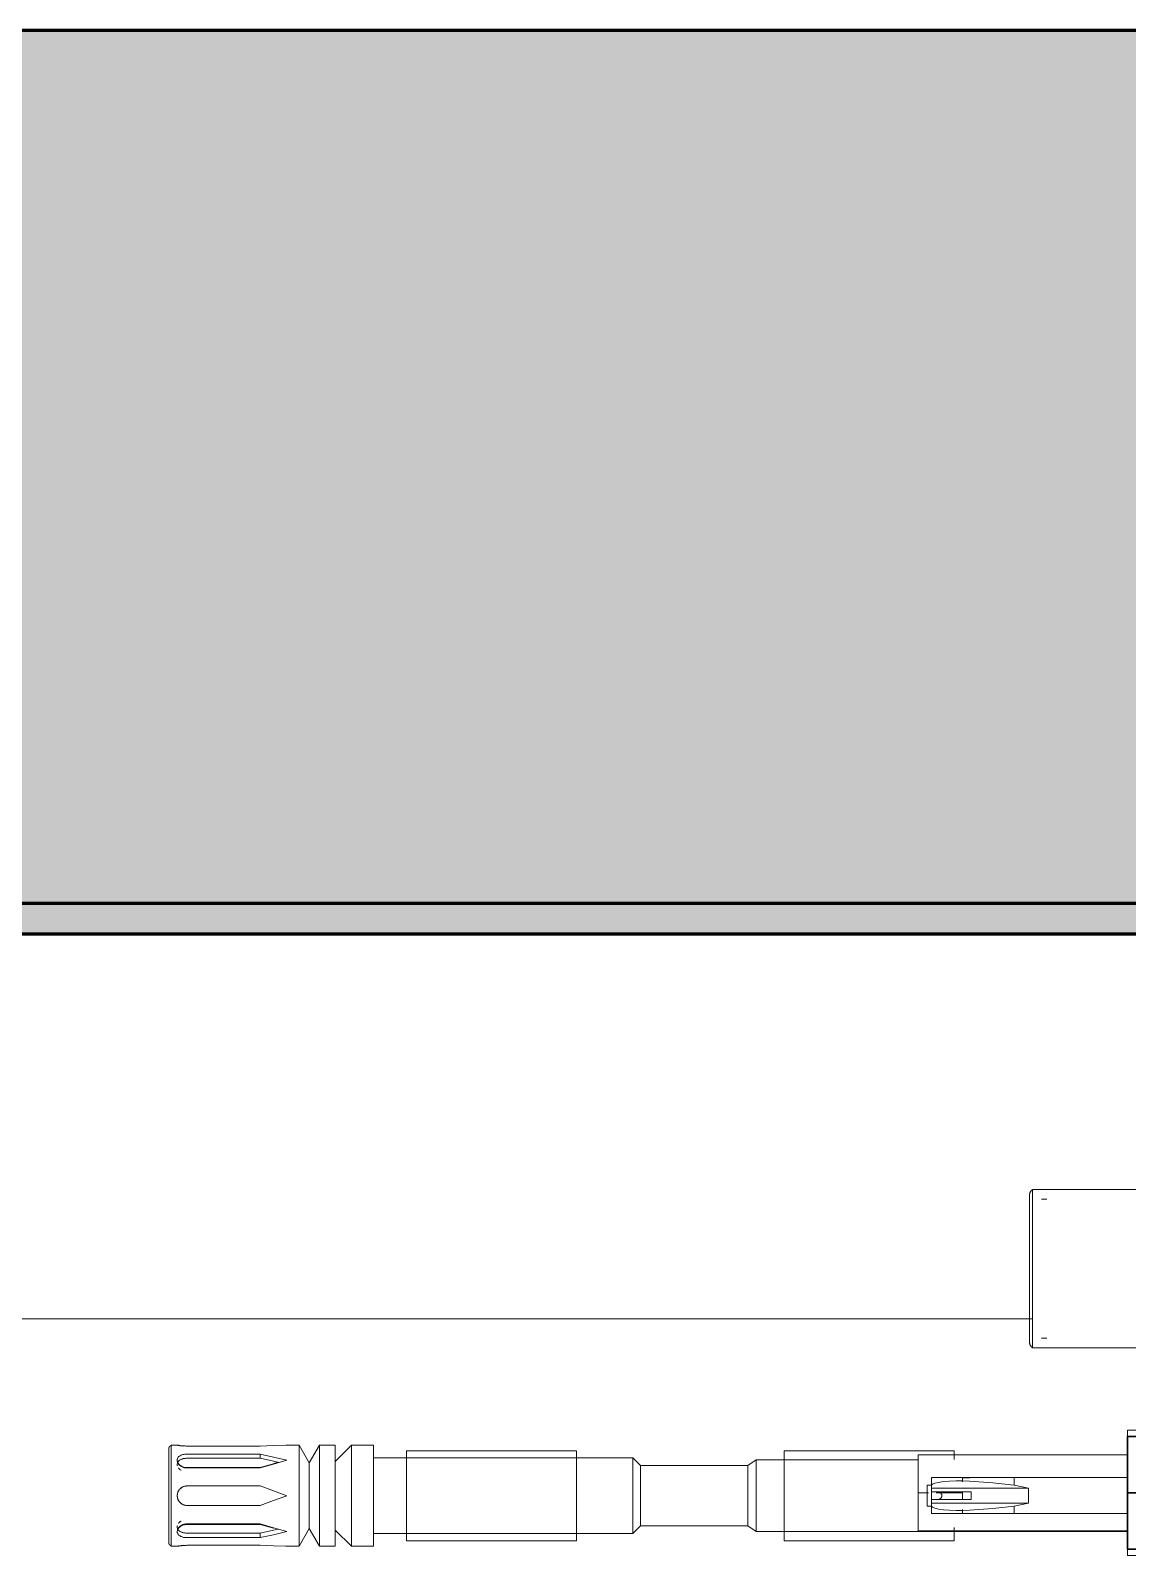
# Model space of a CAD drawing. Header units: inches. Extents: x -10318 to -7858, y -1627 to -453.
# Drawn here: x -8721.82 to -8712.71, y -573.27 to -560.61 of the extents above; entities that cross this region are included whole.
import ezdxf

# ---------------------------------------------------------------- set-up
doc = ezdxf.new("R2010")
doc.units = ezdxf.units.IN
doc.header["$MEASUREMENT"] = 0
for name, color, linetype, lineweight in [('A-FLOR', 192, 'Continuous', 18), ('A-GENM', 13, 'Continuous', 9), ('A-WALL-PATT', 111, 'Continuous', 60), ('I-WALL', 2, 'Continuous', 18), ('S-FNDN', 32, 'Continuous', 18)]:
    doc.layers.add(name, color=color, linetype=linetype, lineweight=lineweight)

# ---------------------------------------------------------------- blocks, each defined once
blk = doc.blocks.new('M4_Assault_Rifle_14308 - M4_Assault_Rifle_14308-V7-4-Lower')
at = {"layer": 'A-GENM'}
for p, q in [((14.835, 0.42), (14.652, 0.42)), ((14.652, 0), (14.652, 0.42)), ((14.969, 0.285), (14.835, 0.42)), ((14.835, 0), (14.835, 0.42)), ((15.1, 0.42), (14.969, 0.42)), ((14.969, 0), (14.969, 0.42)), ((15.185, 0.272), (15.1, 0.42)), ((15.1, 0), (15.1, 0.42)), ((15.27, 0.42), (15.185, 0.272)), ((15.38, 0.42), (15.27, 0.42)), ((15.27, 0.42), (15.27, 0)), ((16.201, 0.411), (15.593, 0.411)), ((16.331, 0.42), (16.281, 0.42)), ((16.331, 0.42), (16.331, 0)), ((11.475, 0.297), (8.39, 0.297)), ((11.241, 0.374), (9.829, 0.374)), ((9.829, 0.264), (9.829, 0.374)), ((11.241, 0), (11.241, 0.374)), ((11.543, 0.25), (11.475, 0.297)), ((11.475, 0), (11.475, 0.297)), ((12.499, 0.314), (12.435, 0.25)), ((14.652, 0.314), (12.499, 0.314)), ((12.499, 0), (12.499, 0.314)), ((14.378, 0.374), (12.966, 0.374)), ((12.966, 0), (12.966, 0.374)), ((14.378, 0), (14.378, 0.374)), ((15.185, 0), (15.185, 0.272)), ((15.483, 0.27), (15.593, 0.238)), ((15.593, 0.348), (16.201, 0.348)), ((15.593, 0.348), (15.593, 0.31)), ((16.201, 0.31), (15.593, 0.31)), ((16.331, 0), (16.331, 0.361)), ((8.39, 0.148), (9.332, 0.148)), ((9.703, 0.148), (9.332, 0.148)), ((9.332, 0.148), (9.332, 0.088)), ((10.017, 0.148), (9.703, 0.148)), ((9.759, 0.148), (9.703, 0.148)), ((9.703, 0.148), (9.759, 0.148)), ((9.759, 0.148), (9.759, 0.115)), ((9.759, 0.115), (9.759, 0.148)), ((10.017, 0.087), (10.017, 0.148)), ((12.435, 0.25), (11.543, 0.25)), ((11.543, 0), (11.543, 0.25)), ((12.435, 0), (12.435, 0.25)), ((15.593, 0.238), (16.201, 0.238)), ((16.201, 0.234), (15.593, 0.234)), ((16.331, 0.225), (16.331, 0.139)), ((9.213, 0.062), (9.332, 0.088)), ((9.213, -0.062), (9.213, 0.062)), ((9.213, 0.062), (10.017, 0.062)), ((9.962, 0.031), (9.687, 0.031)), ((9.687, 0.031), (10.017, 0.031)), ((9.687, 0), (9.687, 0.031)), ((9.687, -0.031), (9.687, 0.031)), ((9.687, -0.031), (9.687, 0)), ((9.759, 0.031), (9.759, -0.031)), ((9.759, -0.031), (9.759, 0.031)), ((9.962, 0.031), (10.017, 0.031)), ((10.017, 0.087), (10.017, 0.062)), ((10.055, 0.087), (10.017, 0.087)), ((10.017, 0.087), (10.017, -0.087)), ((10.017, 0.062), (10.017, 0.031)), ((10.017, -0.031), (10.017, 0.031)), ((10.055, 0), (10.055, 0.087)), ((10.055, -0.087), (10.055, 0)), ((11.241, -0.374), (11.241, 0)), ((11.475, -0.297), (11.475, 0)), ((11.543, -0.25), (11.543, 0)), ((12.435, -0.25), (12.435, 0)), ((12.499, -0.314), (12.499, 0)), ((12.966, -0.374), (12.966, 0)), ((14.378, -0.374), (14.378, 0)), ((14.652, -0.42), (14.652, 0)), ((14.835, -0.42), (14.835, 0)), ((14.969, -0.42), (14.969, 0)), ((15.1, -0.42), (15.1, 0)), ((15.185, -0.272), (15.185, 0)), ((15.27, 0), (15.27, -0.42)), ((15.593, 0.081), (16.201, 0.081)), ((16.331, 0.055), (16.331, 0)), ((16.331, 0.055), (16.331, 0)), ((16.331, 0.055), (16.331, 0)), ((16.331, 0), (16.331, 0.055)), ((16.331, 0.046), (16.331, 0)), ((16.331, 0.046), (16.331, 0)), ((16.331, 0), (16.331, -0.055)), ((16.331, 0), (16.331, -0.42)), ((16.331, 0), (16.331, -0.046)), ((16.331, 0), (16.331, -0.046)), ((16.331, 0), (16.331, -0.055)), ((16.331, 0), (16.331, -0.055)), ((16.331, -0.361), (16.331, 0)), ((16.331, -0.055), (16.331, 0)), ((9.332, -0.088), (9.213, -0.062)), ((10.017, -0.062), (9.213, -0.062)), ((9.332, -0.088), (9.332, -0.15)), ((9.687, -0.031), (9.962, -0.031)), ((10.017, -0.031), (9.687, -0.031)), ((9.759, -0.115), (9.759, -0.15)), ((9.759, -0.148), (9.759, -0.115)), ((10.017, -0.031), (9.962, -0.031)), ((10.017, -0.031), (10.017, -0.062)), ((10.017, -0.062), (10.017, -0.087)), ((10.017, -0.15), (10.017, -0.087)), ((10.017, -0.087), (10.055, -0.087)), ((16.201, -0.081), (15.593, -0.081)), ((9.332, -0.15), (8.39, -0.15)), ((9.332, -0.15), (9.703, -0.15)), ((9.703, -0.148), (9.759, -0.148)), ((9.703, -0.15), (10.017, -0.15)), ((9.703, -0.15), (9.759, -0.15)), ((11.475, -0.297), (11.543, -0.25)), ((11.543, -0.25), (12.435, -0.25)), ((12.435, -0.25), (12.499, -0.314)), ((15.593, -0.234), (15.482, -0.266)), ((15.593, -0.231), (16.201, -0.231)), ((16.201, -0.234), (15.593, -0.234)), ((16.331, -0.139), (16.331, -0.225)), ((16.331, -0.229), (16.331, -0.318)), ((16.331, -0.229), (16.331, -0.318)), ((16.331, -0.25), (16.331, -0.318)), ((16.331, -0.25), (16.331, -0.318)), ((9.829, -0.374), (9.829, -0.302)), ((9.829, -0.374), (11.241, -0.374)), ((10.128, -0.297), (11.475, -0.297)), ((12.499, -0.314), (14.652, -0.314)), ((12.966, -0.374), (14.378, -0.374)), ((14.835, -0.42), (14.969, -0.285)), ((15.1, -0.42), (15.185, -0.272)), ((15.185, -0.272), (15.27, -0.42)), ((15.478, -0.268), (15.442, -0.278)), ((15.593, -0.311), (16.201, -0.311)), ((15.593, -0.346), (15.593, -0.311)), ((16.201, -0.346), (15.593, -0.346)), ((16.331, -0.332), (16.331, -0.255)), ((16.331, -0.256), (16.331, -0.333)), ((14.652, -0.42), (14.835, -0.42)), ((14.969, -0.42), (15.1, -0.42)), ((15.27, -0.42), (15.38, -0.42)), ((15.593, -0.411), (16.201, -0.411)), ((16.281, -0.42), (16.331, -0.42)), ((9.18, -1.229), (8.284, -1.229)), ((9.18, -1.229), (9.18, -1.885)), ((9.104, -1.308), (9.059, -1.308)), ((9.18, -1.885), (9.18, -2.542)), ((9.059, -2.462), (9.104, -2.462)), ((8.284, -2.542), (9.18, -2.542))]:
    blk.add_line(p, q, dxfattribs=at)
at = {"layer": 'A-GENM', "flags": 128}
for points in [[(15.593, 0.411), (15.483, 0.417), (15.371, 0.42)], [(16.331, 0.417), (16.331, 0.416), (16.332, 0.416), (16.333, 0.416), (16.334, 0.416), (16.335, 0.415), (16.336, 0.415), (16.337, 0.414), (16.338, 0.414), (16.339, 0.413), (16.34, 0.413), (16.341, 0.412), (16.341, 0.412), (16.342, 0.411), (16.343, 0.41), (16.344, 0.41), (16.344, 0.409), (16.345, 0.408), (16.345, 0.407), (16.346, 0.406), (16.347, 0.406), (16.347, 0.405), (16.348, 0.404), (16.348, 0.403), (16.349, 0.402), (16.349, 0.401), (16.349, 0.4), (16.35, 0.399), (16.35, 0.398), (16.35, 0.397), (16.35, 0.396), (16.35, 0.395), (16.35, 0.394), (16.351, 0.393), (16.351, 0.392), (16.351, 0.392)], [(16.351, 0.392), (16.351, 0.392), (16.351, 0.391), (16.351, 0.389), (16.351, 0.387), (16.351, 0.384), (16.351, 0.381), (16.351, 0.377), (16.351, 0.372), (16.351, 0.367), (16.351, 0.361), (16.351, 0.355), (16.351, 0.348), (16.351, 0.34), (16.351, 0.332), (16.351, 0.324), (16.351, 0.314), (16.351, 0.305), (16.351, 0.295), (16.351, 0.284), (16.351, 0.273), (16.351, 0.262), (16.351, 0.25), (16.351, 0.238), (16.351, 0.225), (16.351, 0.212), (16.351, 0.198), (16.351, 0.185), (16.351, 0.171), (16.351, 0.157), (16.351, 0.142), (16.351, 0.127), (16.351, 0.112), (16.351, 0.097), (16.351, 0.082), (16.351, 0.067), (16.351, 0.051), (16.351, 0.036), (16.351, 0.02), (16.351, 0.004), (16.351, 0)], [(16.351, 0), (16.351, 0.016), (16.351, 0.031), (16.351, 0.047), (16.351, 0.062), (16.351, 0.078), (16.351, 0.093), (16.351, 0.108), (16.351, 0.123), (16.351, 0.138), (16.351, 0.153), (16.351, 0.167), (16.351, 0.181), (16.351, 0.195), (16.351, 0.208), (16.351, 0.221), (16.351, 0.234), (16.351, 0.247), (16.351, 0.259), (16.351, 0.27), (16.351, 0.281), (16.351, 0.292), (16.351, 0.302), (16.351, 0.312), (16.351, 0.321), (16.351, 0.33), (16.351, 0.338), (16.351, 0.346), (16.351, 0.353), (16.351, 0.359), (16.351, 0.365), (16.351, 0.371), (16.351, 0.376), (16.351, 0.38), (16.351, 0.383), (16.351, 0.386), (16.351, 0.389), (16.351, 0.39), (16.351, 0.392), (16.351, 0.392)], [(15.371, 0.297), (15.482, 0.324), (15.593, 0.348)], [(15.593, 0.234), (15.483, 0.267), (15.371, 0.297)], [(15.593, 0.31), (15.483, 0.287), (15.444, 0.278)], [(9.332, 0.088), (9.508, 0.107), (9.703, 0.121)], [(9.703, 0.121), (9.757, 0.123), (9.813, 0.123), (9.868, 0.121), (9.917, 0.117), (9.959, 0.111), (9.99, 0.104), (10.01, 0.095), (10.017, 0.087)], [(15.371, 0), (15.483, 0.041), (15.593, 0.081)], [(15.593, -0.081), (15.483, -0.041), (15.371, 0)], [(16.351, -0.392), (16.351, -0.392), (16.351, -0.391), (16.351, -0.389), (16.351, -0.387), (16.351, -0.384), (16.351, -0.381), (16.351, -0.377), (16.351, -0.372), (16.351, -0.367), (16.351, -0.361), (16.351, -0.355), (16.351, -0.348), (16.351, -0.34), (16.351, -0.332), (16.351, -0.324), (16.351, -0.314), (16.351, -0.305), (16.351, -0.295), (16.351, -0.284), (16.351, -0.273), (16.351, -0.262), (16.351, -0.25), (16.351, -0.238), (16.351, -0.225), (16.351, -0.212), (16.351, -0.198), (16.351, -0.185), (16.351, -0.171), (16.351, -0.157), (16.351, -0.142), (16.351, -0.127), (16.351, -0.112), (16.351, -0.097), (16.351, -0.082), (16.351, -0.067), (16.351, -0.051), (16.351, -0.036), (16.351, -0.02), (16.351, -0.004), (16.351, 0)], [(16.351, 0), (16.351, -0.016), (16.351, -0.031), (16.351, -0.047), (16.351, -0.062), (16.351, -0.078), (16.351, -0.093), (16.351, -0.108), (16.351, -0.123), (16.351, -0.138), (16.351, -0.153), (16.351, -0.167), (16.351, -0.181), (16.351, -0.195), (16.351, -0.208), (16.351, -0.221), (16.351, -0.234), (16.351, -0.247), (16.351, -0.259), (16.351, -0.27), (16.351, -0.281), (16.351, -0.292), (16.351, -0.302), (16.351, -0.312), (16.351, -0.321), (16.351, -0.33), (16.351, -0.338), (16.351, -0.346), (16.351, -0.353), (16.351, -0.359), (16.351, -0.365), (16.351, -0.371), (16.351, -0.376), (16.351, -0.38), (16.351, -0.383), (16.351, -0.386), (16.351, -0.389), (16.351, -0.39), (16.351, -0.392), (16.351, -0.392)], [(9.703, -0.121), (9.508, -0.107), (9.332, -0.088)], [(10.017, -0.087), (10.01, -0.095), (9.99, -0.104), (9.959, -0.111), (9.917, -0.117), (9.868, -0.121), (9.813, -0.123), (9.757, -0.123), (9.703, -0.121)], [(15.371, -0.294), (15.483, -0.263), (15.593, -0.231)], [(15.593, -0.346), (15.483, -0.321), (15.371, -0.294)], [(15.437, -0.276), (15.483, -0.287), (15.593, -0.311)], [(15.371, -0.42), (15.483, -0.417), (15.593, -0.411)], [(16.351, -0.392), (16.351, -0.393), (16.35, -0.394), (16.35, -0.395), (16.35, -0.396), (16.35, -0.397), (16.35, -0.398), (16.35, -0.399), (16.349, -0.4), (16.349, -0.401), (16.349, -0.402), (16.348, -0.403), (16.348, -0.404), (16.347, -0.405), (16.347, -0.405), (16.346, -0.406), (16.346, -0.407), (16.345, -0.408), (16.344, -0.409), (16.344, -0.409), (16.343, -0.41), (16.342, -0.411), (16.341, -0.411), (16.341, -0.412), (16.34, -0.413), (16.339, -0.413), (16.338, -0.414), (16.337, -0.414), (16.336, -0.415), (16.335, -0.415), (16.335, -0.416), (16.334, -0.416), (16.333, -0.416), (16.332, -0.416), (16.331, -0.417), (16.331, -0.417)], [(9.18, -1.229), (9.182, -1.23), (9.184, -1.232), (9.185, -1.233), (9.187, -1.235), (9.189, -1.237), (9.19, -1.238), (9.192, -1.24), (9.193, -1.242), (9.194, -1.244), (9.196, -1.246), (9.197, -1.248), (9.198, -1.25), (9.199, -1.252), (9.2, -1.255), (9.201, -1.257), (9.201, -1.259), (9.202, -1.261), (9.202, -1.264), (9.203, -1.266), (9.203, -1.268), (9.203, -1.271), (9.204, -1.273), (9.204, -1.275), (9.204, -1.276)], [(9.204, -1.276), (9.204, -1.276), (9.204, -1.278), (9.204, -1.28), (9.204, -1.284), (9.204, -1.288), (9.204, -1.293), (9.204, -1.3), (9.204, -1.307), (9.204, -1.315), (9.204, -1.324), (9.204, -1.334), (9.204, -1.345), (9.204, -1.356), (9.204, -1.369), (9.204, -1.382), (9.204, -1.396), (9.204, -1.411), (9.204, -1.427), (9.204, -1.444), (9.204, -1.461), (9.204, -1.478), (9.204, -1.497), (9.204, -1.516), (9.204, -1.536), (9.204, -1.556), (9.204, -1.577), (9.204, -1.598), (9.204, -1.62), (9.204, -1.642), (9.204, -1.664), (9.204, -1.687), (9.204, -1.71), (9.204, -1.734), (9.204, -1.758), (9.204, -1.782), (9.204, -1.806), (9.204, -1.83), (9.204, -1.854), (9.204, -1.879), (9.204, -1.885)], [(9.204, -1.885), (9.204, -1.861), (9.204, -1.836), (9.204, -1.812), (9.204, -1.788), (9.204, -1.764), (9.204, -1.74), (9.204, -1.717), (9.204, -1.693), (9.204, -1.671), (9.204, -1.648), (9.204, -1.626), (9.204, -1.604), (9.204, -1.582), (9.204, -1.561), (9.204, -1.541), (9.204, -1.521), (9.204, -1.502), (9.204, -1.483), (9.204, -1.465), (9.204, -1.448), (9.204, -1.431), (9.204, -1.416), (9.204, -1.4), (9.204, -1.386), (9.204, -1.372), (9.204, -1.36), (9.204, -1.348), (9.204, -1.337), (9.204, -1.327), (9.204, -1.317), (9.204, -1.309), (9.204, -1.301), (9.204, -1.295), (9.204, -1.289), (9.204, -1.285), (9.204, -1.281), (9.204, -1.278), (9.204, -1.277), (9.204, -1.276)], [(9.204, -2.494), (9.204, -2.494), (9.204, -2.493), (9.204, -2.49), (9.204, -2.487), (9.204, -2.482), (9.204, -2.477), (9.204, -2.471), (9.204, -2.464), (9.204, -2.455), (9.204, -2.446), (9.204, -2.436), (9.204, -2.426), (9.204, -2.414), (9.204, -2.401), (9.204, -2.388), (9.204, -2.374), (9.204, -2.359), (9.204, -2.343), (9.204, -2.327), (9.204, -2.31), (9.204, -2.292), (9.204, -2.273), (9.204, -2.254), (9.204, -2.235), (9.204, -2.214), (9.204, -2.194), (9.204, -2.172), (9.204, -2.151), (9.204, -2.128), (9.204, -2.106), (9.204, -2.083), (9.204, -2.06), (9.204, -2.036), (9.204, -2.013), (9.204, -1.989), (9.204, -1.965), (9.204, -1.94), (9.204, -1.916), (9.204, -1.892), (9.204, -1.885)], [(9.204, -1.885), (9.204, -1.91), (9.204, -1.934), (9.204, -1.958), (9.204, -1.982), (9.204, -2.006), (9.204, -2.03), (9.204, -2.054), (9.204, -2.077), (9.204, -2.1), (9.204, -2.122), (9.204, -2.145), (9.204, -2.167), (9.204, -2.188), (9.204, -2.209), (9.204, -2.229), (9.204, -2.249), (9.204, -2.268), (9.204, -2.287), (9.204, -2.305), (9.204, -2.322), (9.204, -2.339), (9.204, -2.355), (9.204, -2.37), (9.204, -2.384), (9.204, -2.398), (9.204, -2.411), (9.204, -2.423), (9.204, -2.434), (9.204, -2.444), (9.204, -2.453), (9.204, -2.461), (9.204, -2.469), (9.204, -2.475), (9.204, -2.481), (9.204, -2.486), (9.204, -2.489), (9.204, -2.492), (9.204, -2.494), (9.204, -2.494)], [(9.204, -2.494), (9.204, -2.497), (9.203, -2.499), (9.203, -2.502), (9.203, -2.504), (9.203, -2.506), (9.202, -2.508), (9.201, -2.511), (9.201, -2.513), (9.2, -2.515), (9.199, -2.517), (9.198, -2.52), (9.197, -2.522), (9.196, -2.524), (9.195, -2.526), (9.193, -2.528), (9.192, -2.53), (9.191, -2.532), (9.189, -2.533), (9.187, -2.535), (9.186, -2.537), (9.184, -2.538), (9.182, -2.54), (9.18, -2.541), (9.18, -2.542)]]:
    blk.add_lwpolyline(points, dxfattribs=at)
at = {"layer": 'A-GENM'}
for points, knots in [([(16.201, 0.412), (16.205, 0.412), (16.215, 0.413), (16.228, 0.413), (16.241, 0.414), (16.253, 0.416), (16.263, 0.417), (16.271, 0.418), (16.277, 0.419), (16.28, 0.42), (16.281, 0.42), (16.281, 0.42)], [0, 0, 0, 0, 0.0555556, 0.1111111, 0.1666667, 0.2222222, 0.2777778, 0.3333333, 0.3888889, 0.4444444, 0.4880046, 0.4880046, 0.4880046, 0.4880046]), ([(16.281, 0.42), (16.281, 0.42), (16.281, 0.419), (16.278, 0.419), (16.273, 0.418), (16.263, 0.416), (16.25, 0.414), (16.238, 0.413), (16.23, 0.412), (16.228, 0.412)], [0.5138889, 0.5138889, 0.5138889, 0.5138889, 0.5486111, 0.5833333, 0.6527778, 0.7222222, 0.7916667, 0.8611111, 0.8888889, 0.8888889, 0.8888889, 0.8888889]), ([(16.201, 0.348), (16.205, 0.348), (16.215, 0.348), (16.228, 0.346), (16.241, 0.342), (16.253, 0.338), (16.263, 0.331), (16.271, 0.324), (16.277, 0.316), (16.281, 0.306), (16.282, 0.294), (16.279, 0.282), (16.273, 0.269), (16.263, 0.258), (16.25, 0.248), (16.23, 0.237), (16.213, 0.234), (16.201, 0.234)], [0, 0, 0, 0, 0.055556, 0.111111, 0.166667, 0.222222, 0.277778, 0.333333, 0.388889, 0.444444, 0.513889, 0.583333, 0.652778, 0.722222, 0.791667, 0.861111, 1, 1, 1, 1]), ([(16.28, 0.249), (16.281, 0.254), (16.282, 0.26), (16.281, 0.268), (16.278, 0.276), (16.273, 0.285), (16.263, 0.294), (16.25, 0.301), (16.23, 0.308), (16.213, 0.31), (16.201, 0.31)], [0.4444444, 0.4444444, 0.4444444, 0.4444444, 0.5138889, 0.5486111, 0.5833333, 0.6527778, 0.7222222, 0.7916667, 0.8611111, 1, 1, 1, 1]), ([(16.201, 0.238), (16.205, 0.238), (16.215, 0.239), (16.228, 0.242), (16.241, 0.247), (16.253, 0.253), (16.263, 0.261), (16.271, 0.27), (16.277, 0.28), (16.281, 0.291), (16.282, 0.3), (16.281, 0.307), (16.28, 0.309)], [0, 0, 0, 0, 0.0555556, 0.1111111, 0.1666667, 0.2222222, 0.2777778, 0.3333333, 0.3888889, 0.4444444, 0.5138889, 0.5486111, 0.5486111, 0.5486111, 0.5486111]), ([(16.228, 0.308), (16.233, 0.307), (16.241, 0.304), (16.253, 0.3), (16.263, 0.294), (16.271, 0.287), (16.277, 0.278), (16.281, 0.269), (16.282, 0.259), (16.281, 0.252), (16.28, 0.249)], [0.1111111, 0.1111111, 0.1111111, 0.1111111, 0.1666667, 0.2222222, 0.2777778, 0.3333333, 0.3888889, 0.4444444, 0.5138889, 0.5555556, 0.5555556, 0.5555556, 0.5555556]), ([(9.962, 0.031), (9.959, 0.031), (9.955, 0.03), (9.949, 0.027), (9.944, 0.024), (9.94, 0.02), (9.936, 0.016), (9.932, 0.009), (9.931, 0.004), (9.931, 0)], [0, 0, 0, 0, 0.2, 0.35, 0.475, 0.5875, 0.7, 0.8125, 1, 1, 1, 1]), ([(9.931, 0), (9.931, -0.003), (9.932, -0.009), (9.936, -0.016), (9.94, -0.021), (9.945, -0.025), (9.952, -0.029), (9.958, -0.031), (9.962, -0.031)], [0, 0, 0, 0, 0.15, 0.3, 0.425, 0.55, 0.7, 1, 1, 1, 1]), ([(16.201, 0.081), (16.213, 0.081), (16.237, 0.075), (16.263, 0.054), (16.278, 0.027), (16.281, 0.009), (16.281, 0)], [0, 0, 0, 0, 0.285714, 0.571429, 0.785714, 1, 1, 1, 1]), ([(16.201, 0.081), (16.21, 0.081), (16.224, 0.078), (16.239, 0.071), (16.247, 0.066), (16.251, 0.063), (16.253, 0.062)], [0, 0, 0, 0, 0.1111111, 0.1666667, 0.1944444, 0.2222222, 0.2222222, 0.2222222, 0.2222222]), ([(16.253, 0.062), (16.251, 0.063), (16.247, 0.066), (16.239, 0.071), (16.224, 0.078), (16.21, 0.081), (16.201, 0.081)], [0.7777778, 0.7777778, 0.7777778, 0.7777778, 0.8055556, 0.8333333, 0.8888889, 1, 1, 1, 1]), ([(16.281, 0), (16.281, -0.012), (16.276, -0.036), (16.255, -0.063), (16.228, -0.078), (16.21, -0.081), (16.201, -0.081)], [0, 0, 0, 0, 0.285714, 0.571429, 0.785714, 1, 1, 1, 1]), ([(16.251, 0.063), (16.244, 0.069), (16.233, 0.075), (16.222, 0.078), (16.219, 0.079)], [0.5714286, 0.5714286, 0.5714286, 0.5714286, 0.7857143, 0.8571429, 0.8571429, 0.8571429, 0.8571429]), ([(16.281, 0), (16.281, 0.012), (16.277, 0.03), (16.267, 0.046), (16.264, 0.05)], [0, 0, 0, 0, 0.2857143, 0.4285714, 0.4285714, 0.4285714, 0.4285714]), ([(16.27, 0.04), (16.272, 0.038), (16.274, 0.034), (16.277, 0.026), (16.282, 0.01), (16.282, -0.01), (16.277, -0.028), (16.273, -0.036), (16.27, -0.04)], [0.3333333, 0.3333333, 0.3333333, 0.3333333, 0.3611111, 0.3888889, 0.4444444, 0.5555556, 0.6111111, 0.6666667, 0.6666667, 0.6666667, 0.6666667]), ([(16.27, -0.04), (16.272, -0.038), (16.274, -0.034), (16.277, -0.026), (16.282, -0.01), (16.282, 0.01), (16.277, 0.028), (16.273, 0.036), (16.27, 0.04)], [0.3333333, 0.3333333, 0.3333333, 0.3333333, 0.3611111, 0.3888889, 0.4444444, 0.5555556, 0.6111111, 0.6666667, 0.6666667, 0.6666667, 0.6666667]), ([(16.252, -0.062), (16.251, -0.063), (16.247, -0.066), (16.239, -0.071), (16.224, -0.078), (16.21, -0.081), (16.201, -0.081)], [0.7777778, 0.7777778, 0.7777778, 0.7777778, 0.8055556, 0.8333333, 0.8888889, 1, 1, 1, 1]), ([(16.201, -0.081), (16.21, -0.081), (16.224, -0.078), (16.239, -0.071), (16.247, -0.066), (16.251, -0.063), (16.252, -0.062)], [0, 0, 0, 0, 0.1111111, 0.1666667, 0.1944444, 0.2222222, 0.2222222, 0.2222222, 0.2222222]), ([(16.201, -0.231), (16.205, -0.231), (16.215, -0.231), (16.228, -0.234), (16.241, -0.239), (16.253, -0.246), (16.263, -0.254), (16.271, -0.263), (16.277, -0.273), (16.281, -0.284), (16.282, -0.296), (16.279, -0.308), (16.273, -0.32), (16.263, -0.329), (16.25, -0.336), (16.23, -0.344), (16.213, -0.346), (16.201, -0.346)], [0, 0, 0, 0, 0.055556, 0.111111, 0.166667, 0.222222, 0.277778, 0.333333, 0.388889, 0.444444, 0.513889, 0.583333, 0.652778, 0.722222, 0.791667, 0.861111, 1, 1, 1, 1]), ([(16.28, -0.306), (16.281, -0.302), (16.282, -0.296), (16.281, -0.288), (16.278, -0.279), (16.273, -0.269), (16.263, -0.257), (16.25, -0.247), (16.23, -0.237), (16.213, -0.234), (16.201, -0.234)], [0.4444444, 0.4444444, 0.4444444, 0.4444444, 0.5138889, 0.5486111, 0.5833333, 0.6527778, 0.7222222, 0.7916667, 0.8611111, 1, 1, 1, 1]), ([(16.201, -0.311), (16.205, -0.311), (16.215, -0.31), (16.228, -0.309), (16.241, -0.305), (16.253, -0.3), (16.263, -0.294), (16.271, -0.287), (16.277, -0.279), (16.281, -0.269), (16.282, -0.26), (16.281, -0.253), (16.28, -0.251)], [0, 0, 0, 0, 0.0555556, 0.1111111, 0.1666667, 0.2222222, 0.2777778, 0.3333333, 0.3888889, 0.4444444, 0.5138889, 0.5486111, 0.5486111, 0.5486111, 0.5486111]), ([(16.28, -0.25), (16.281, -0.254), (16.282, -0.263), (16.279, -0.275), (16.273, -0.286), (16.263, -0.295), (16.25, -0.302), (16.238, -0.306), (16.23, -0.308), (16.228, -0.308)], [0.4444444, 0.4444444, 0.4444444, 0.4444444, 0.5138889, 0.5833333, 0.6527778, 0.7222222, 0.7916667, 0.8611111, 0.8888889, 0.8888889, 0.8888889, 0.8888889]), ([(16.281, -0.42), (16.281, -0.42), (16.281, -0.42), (16.278, -0.419), (16.273, -0.418), (16.263, -0.417), (16.25, -0.415), (16.23, -0.413), (16.213, -0.413), (16.201, -0.412)], [0.5138889, 0.5138889, 0.5138889, 0.5138889, 0.5486111, 0.5833333, 0.6527778, 0.7222222, 0.7916667, 0.8611111, 1, 1, 1, 1]), ([(16.228, -0.412), (16.233, -0.413), (16.241, -0.413), (16.253, -0.415), (16.263, -0.416), (16.271, -0.418), (16.277, -0.419), (16.281, -0.42), (16.281, -0.42), (16.281, -0.42)], [0.1111111, 0.1111111, 0.1111111, 0.1111111, 0.1666667, 0.2222222, 0.2777778, 0.3333333, 0.3888889, 0.4444444, 0.5138889, 0.5138889, 0.5138889, 0.5138889])]:
    blk.add_open_spline(points, degree=3, knots=knots, dxfattribs=at)
for points in [[(16.272, 0.232), (16.269, 0.228), (16.263, 0.22), (16.254, 0.213), (16.25, 0.21)], [(16.252, 0.212), (16.256, 0.214), (16.263, 0.22), (16.268, 0.226), (16.27, 0.229)], [(16.264, -0.05), (16.269, -0.043), (16.278, -0.027), (16.281, -0.009), (16.281, 0)], [(16.219, -0.079), (16.225, -0.077), (16.236, -0.073), (16.246, -0.067), (16.251, -0.063)], [(16.272, -0.232), (16.27, -0.228), (16.263, -0.221), (16.255, -0.214), (16.25, -0.211)], [(16.253, -0.213), (16.256, -0.215), (16.263, -0.221), (16.268, -0.227), (16.271, -0.23)]]:
    blk.add_open_spline(points, degree=3, dxfattribs=at)
blk = doc.blocks.new('Plasma_Rifle_Gun_19964 - Plasma_Rifle_Gun_19964-V8-4-Lower')
at = {"layer": 'A-GENM'}
for p, q in [((29.518, 0.521), (29.425, 0.521)), ((29.518, 0.521), (29.518, 0.467)), ((31.256, 0.315), (29.518, 0.315)), ((31.256, 0), (31.256, 0.315)), ((31.107, 0), (30.887, 0)), ((31.256, 0), (31.171, 0)), ((31.256, -0.315), (31.256, 0)), ((30.887, 0), (31.107, 0)), ((31.171, 0), (31.256, 0)), ((29.518, -0.315), (31.256, -0.315)), ((29.518, -0.467), (29.518, -0.521)), ((29.425, -0.521), (29.518, -0.521))]:
    blk.add_line(p, q, dxfattribs=at)
at = {"layer": 'A-GENM', "lineweight": 30}
for p, q in [((29.518, 0.467), (29.425, 0.467)), ((29.518, 0), (29.518, 0.467)), ((29.518, 0), (21.754, 0)), ((21.754, 0), (29.518, 0)), ((29.518, -0.467), (29.518, 0)), ((29.425, -0.467), (29.518, -0.467))]:
    blk.add_line(p, q, dxfattribs=at)

msp = doc.modelspace()

# ---------------------------------------------------------------- hatches: boundary and pattern name
at = {"layer": 'A-WALL-PATT', "lineweight": 9}
h = msp.add_hatch(dxfattribs=at)
h.set_pattern_fill('FP_16', color=256, style=0, pattern_type=2)
h.set_pattern_definition([(50, (950.84, 0), (18.362056, -1.606828), [1.92, -21.12]), (355, (950.84, 0), (-3.552257, 19.255874), [1.536, -16.896]), (100.451, (952.37, -0.134), (14.81021, 17.649286), [1.632, -17.949]), (46.184, (950.84, 5.12), (27.32125, -4.237615), [2.88, -31.68]), (96.636, (953.117, 4.767), (23.927535, 24.93717), [2.448, -26.924]), (351.184, (950.84, 5.12), (23.927645, 24.93743), [2.304, -25.344]), (21, (953.4, 3.84), (15.28081, -10.307465), [1.92, -21.12]), (326, (953.4, 3.84), (6.22856, 18.563735), [1.536, -16.896]), (71.451, (954.673, 2.981), (21.509846, 8.25628), [1.632, -17.949]), (37.5, (950.8396, 0), (0.3110953, 8.5225365), [0.8448, -15.846, 0.8448, -16.307, -16.96]), (37.5, (950.8396, 0), (0.3110953, 8.5225365), [-33.843, 0.8448, -16.115]), (7.5, (950.84, 0), (6.7346365, 10.097431), [0.8448, -8.934, 0.8448, -15.462, -6.464]), (7.5, (950.84, 0), (6.7346365, 10.097431), [-26.086, 0.8448, -5.619]), (327.5, (945.1306, 0), (13.6661073, -0.5771864), [0.8448, -5.555, 0.8448, -19.123, -26.496]), (327.5, (945.1306, 0), (13.6661073, -0.5771864), [-26.368, 0.8448, -25.651]), (317.5, (942.57, 0), (14.929853, 2.562859), [0.8448, -7.475, 0.8448, -12.416, -18.816]), (317.5, (942.57, 0), (14.929853, 2.562859), [-21.581, 0.8448, -17.971])])
h.paths.add_polyline_path([(-7873.5575, -568.6107), (-7873.5575, -560.6107), (-8889.43, -560.6107), (-8889.43, -568.1107), (-8544.9166, -568.1107), (-8544.9166, -568.6107), (-7876.053, -568.6107)])

# ---------------------------------------------------------------- linework, layer by layer
at = {"layer": 'A-FLOR'}
msp.add_line((-8713.4953, -571.3081), (-8889.43, -571.3081), dxfattribs=at)
at = {"layer": 'I-WALL', "lineweight": 60}
msp.add_line((-8544.9166, -567.8607), (-8889.43, -567.8607), dxfattribs=at)
at = {"layer": 'S-FNDN', "lineweight": 60}
for p, q in [((-7873.5575, -560.6107), (-8897.43, -560.6107)), ((-8889.43, -568.1107), (-8544.9166, -568.1107))]:
    msp.add_line(p, q, dxfattribs=at)

# ---------------------------------------------------------------- block references
at = {"layer": 'A-GENM', "rotation": 180}
for name, p in [('M4_Assault_Rifle_14308 - M4_Assault_Rifle_14308-V7-4-Lower', (-8704.3152, -572.7769)), ('Plasma_Rifle_Gun_19964 - Plasma_Rifle_Gun_19964-V8-4-Lower', (-8683.1878, -572.7524))]:
    msp.add_blockref(name, p, dxfattribs=at)

doc.saveas('drawing.dxf')
